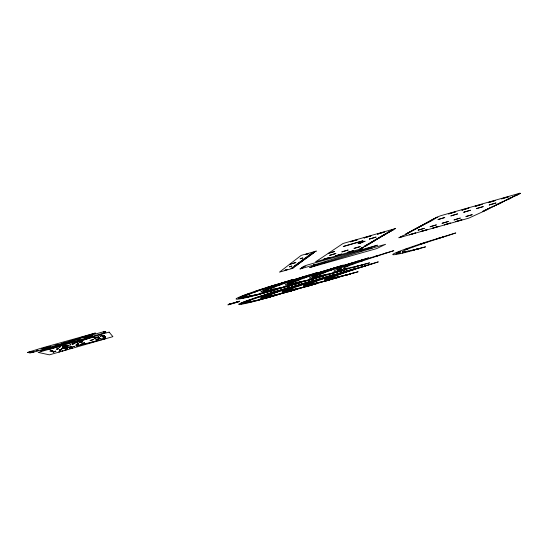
<?xml version="1.0" encoding="UTF-8"?>
<svg xmlns="http://www.w3.org/2000/svg" width="548" height="548" viewBox="0 0 548 548"><rect width="100%" height="100%" fill="white"/><g stroke="black" fill="none" stroke-linecap="round" stroke-linejoin="round"><path stroke-width="0.82" d="M53.677 351.843L55.93 351.316L52.978 351.85L54.088 351.487M53.266 351.926L55.375 351.165M62.65 345.973L65.431 345.37L62.691 345.987L64.897 345.165M62.904 346.089L64.082 345.699M69.754 348.542L71.85 347.788M70 348.603L71.069 348.261M70.987 348.233L72.069 347.877M78.494 343.767L76.343 344.555M70.617 348.096C67.479 348.884 73.343 348.35 71.795 347.795M76.288 344.562L77.426 344.185M230.324 304.044L237.017 302.174M82.166 341.842L81.022 342.205M82.132 341.822L79.96 342.61L81.097 342.247M98.318 338L99.592 337.924L98.291 338.226M102.75 335.856L104.25 335.486M244.333 303.489L245.792 303.133M248.95 300.133L250.47 299.756M105.264 336.883L104.243 337.178M104.319 337.328L105.38 337.034L103.867 337.315L105.291 336.91M249.114 302.119L250.573 301.763M253.95 298.694L255.464 298.324M278.658 283.782L280.275 283.405M99.01 337.828C96.427 338.767 102.455 336.76 97.976 338.198L99.572 337.863L99.078 337.938M284.501 282.11L286.104 281.734M104.312 337.253L104.75 337.123M265.568 297.4L266.999 297.05M271.164 293.762L272.651 293.399M275.74 291.406L277.247 291.043M53.012 351.22L51.745 351.474L52.971 351.145M52.724 351.083L51.656 351.467L52.944 351.2M270.335 296.03L271.76 295.68M276.151 292.331L277.631 291.968M280.836 289.947L282.343 289.584M304.592 276.363L306.154 276M59.725 349.898L61.027 349.809M59.862 349.864L61.04 349.713M59.903 349.877L60.986 349.74L59.458 349.987M310.408 274.699L311.963 274.336M286.734 291.324L288.132 290.988M293.303 287.412L294.756 287.063M298.365 284.919L299.838 284.563M291.488 289.961L292.872 289.625M298.276 285.988L299.715 285.638M303.448 283.467L304.914 283.111M330.41 268.979L331.93 268.623M336.205 267.321L337.712 266.972M98.414 338.054L99.483 337.739M307.825 285.275L309.182 284.946M315.36 281.09L316.771 280.747M320.909 278.459L322.347 278.11M312.559 283.919L313.908 283.59M320.313 279.672L321.717 279.329M52.848 351.193L51.841 351.494M325.971 277.007L327.396 276.665M104.387 337.342L104.73 337.061M356.118 261.622L355.796 261.793L357.913 261.108L357.591 261.28M52.635 351.309L51.868 351.432L52.745 351.152M361.885 259.971L361.557 260.149L363.68 259.457L363.345 259.636M59.787 349.994L60.972 349.747M328.882 279.233L330.122 278.932M337.376 274.774L338.664 274.466M343.37 272.02L344.767 271.685M333.602 277.884L334.835 277.583M342.308 273.363L343.589 273.055M348.412 270.575L349.802 270.246M365.79 265.595L367.057 265.294M370.811 264.157L372.071 263.855M59.122 346.918L60.335 346.685L59.266 347.007L59.91 346.768M230.27 303.873L229.482 304.092L230.29 303.859M237.222 302.208L238.024 301.975L237.257 302.201M426.94 242.209L427.063 242.148M416.562 249.203L417.473 248.929L416.624 249.237M416.829 249.203L417.227 248.991M442.394 237.236L443.325 236.9M374.729 256.594L378.325 255.553L374.743 256.656M67.712 349.186L66.486 349.357M67.719 349.117L66.486 349.419L67.52 349.24M67.541 349.124L66.726 349.48M60.424 349.795L60.842 349.617M57.972 348.706L56.828 349.028L58.184 348.775L56.869 349.083L57.424 349.069M294.769 283.206L293.961 283.446L294.769 283.2M104.01 335.554L102.435 336.02M103.106 335.808C102.271 336.273 104.956 335.198 103.236 335.808M99.394 337.705L99.12 337.972M98.907 337.924L99.366 337.856M60.102 346.637L59.239 346.939L60.259 346.596M52.375 351.323L52.519 351.131M102.942 336.061L103.976 335.609L103.264 335.979M302.064 283.891L301.249 284.138L301.585 284.015M67.479 349.083L66.582 349.425L67.192 349.323M66.774 349.419L67.418 349.165M311.237 284.316L310.476 284.549L311.264 284.316M103.531 335.691L103.942 335.636L103.545 335.732M384.84 253.45L385.751 253.183L385.265 253.306M53.204 348.329L54.067 348.076L53.122 348.343M67.157 349.179L66.945 349.234M98.51 338.123L98.421 338.102M51.841 351.419L52.06 351.357M57.396 348.925L58.115 348.775L56.636 349.192M101.791 339.678L101.353 339.787L102.195 339.548M57.245 348.925L58.067 348.761M59.999 349.905L60.342 349.912M57.328 349.09L57.992 348.802L57.608 348.795M60.533 349.788L60.677 349.836M60.39 349.768L60.807 349.727L60.438 349.857M66.692 349.371L67.246 349.117M104.894 337.143L104.442 337.253L104.832 337.082M57.472 349.028L57.718 348.973M98.613 338.198L98.852 338.109M98.791 337.883L99.051 337.808M231.051 303.791L230.893 303.818M237.222 301.811L237.058 301.838M313.559 265.013L314.621 264.814L299.92 268.993L303.688 267.321L301.4 267.972L302.174 267.438L305.222 266.273L302.914 266.924L303.708 266.383L306.866 265.143L377.421 245.209L367.372 248.545L370.222 248.285L362.892 249.833M55.581 345.302L56.197 345.144M56.752 344.945L57.04 344.85M82.248 337.082L82.858 336.931M84.05 336.561L81.871 337.123L83.618 336.78L82.241 337.205M83.234 337.013L61.164 343.699L66.233 342.685L64.28 343.288L57.061 344.884M51.553 347.562L52.163 347.411M52.704 347.213L53.307 347.055M78.275 339.37L77.967 339.465M78.837 339.164L79.433 339.013M334.013 267.965C332.821 268.376 335.321 267.568 334.109 267.979M302.195 278.432C301.099 278.809 303.469 278.041 302.311 278.439M342.007 269.657C340.931 270.02 343.226 269.287 342.089 269.671M292.536 284.994C291.468 285.35 293.728 284.631 292.653 284.994M315.881 278.309C314.853 278.651 317.066 277.946 315.977 278.309M278.98 290.495C277.946 290.83 280.227 290.173 279.09 290.461M274.466 292.865C275.534 292.522 273.308 293.159 274.356 292.892M296.454 286.529C295.434 286.871 297.646 286.159 296.571 286.522M238.216 301.578L238.668 301.455L238.318 301.578M288.296 291.803L288.734 291.687L288.399 291.776M329.492 279.98L329.917 279.87L329.574 279.98M62.554 350.891C61.451 351.254 63.773 350.528 62.664 350.891M362.502 241.812C364.427 241.326 360.707 242.332 362.598 241.853M360.515 243.038C362.427 242.552 358.735 243.545 360.611 243.079M63.541 345.5L62.356 345.898L65.102 345.274M63.979 345.665L65.164 345.267L64.835 345.172M385.319 253.327L384.915 253.436M77.35 344.144L78.7 343.87L76.124 344.459M54.547 351.611L55.649 351.241L53.04 351.85M54.649 351.638L53.752 351.967M318.196 276.48C319.505 276.13 317.032 276.822 318.299 276.487M318.491 280.206C319.806 279.857 317.299 280.555 318.587 280.213M340.445 273.911C341.657 273.589 339.363 274.226 340.527 273.918M349.98 274.103C351.104 273.795 348.987 274.397 350.049 274.11M60.184 346.576L58.643 347.007L60.232 346.679M104.045 335.739L102.455 336.095L103.873 335.595M52.882 351.179L52.053 351.487M59.979 350.049L61.575 349.658L60.143 349.98M103.339 335.91L103.784 335.732M43.587 348.946C45.107 348.562 42.21 349.329 43.669 348.966M97.03 335.76C98.455 335.403 95.667 336.136 97.058 335.794M63.808 345.596L64.952 345.302M70.178 344.836C71.562 344.48 68.89 345.192 70.226 344.856M54.368 351.563L55.588 351.247M70.843 348.179L71.884 347.905M101.757 339.657L102.175 339.548M301.701 283.98L302.064 283.891M37.559 350.583C39.977 349.987 35.168 351.247 37.559 350.658M52.361 351.172L52.738 351.213L52.382 351.241M59.211 346.994L60.122 346.747M69.945 348.507L72.233 347.959M76.268 344.432L78.645 343.87M82.193 341.959L79.727 342.527L82.337 341.931M320.964 278.672L310.093 281.871L334.191 274.527L310.161 281.741A69.706 2.356 -16.4 0 0 294.338 289.824L317.621 283.391L311.134 285.145A60.814 2.055 -16.4 0 1 314.648 280.72M51.855 347.473L40.73 350.912L104.093 333.026C110.148 330.574 99.106 334.047 105.613 331.883C98.215 333.157 110.203 330.239 103.003 331.91L74.473 339.876L79.809 338.972L79.131 339.109M53.005 347.151L53.711 347.007L51.93 347.37L73.925 340.596L68.925 341.589L70.898 340.979L77.974 339.431M55.889 345.206L55.177 345.35L60.739 344.377L53.663 346.007L32.599 352.501L29.606 352.926L31.716 352.323L30.928 352.159L28.434 352.7L30.565 352.09L30.072 351.987L27.4 352.494L42.162 347.905L95.393 333.047L83.734 336.657M72.014 347.877L69.582 348.453M315.306 264.472L313.463 264.958L313.922 264.896M315.141 264.561L358.262 251.354L363.55 250.34L360.646 250.621L362.29 250.114L361.475 250.272M324.697 262.8L323.854 262.965L325.437 262.478L322.238 262.862L327.738 261.766L370.38 248.724M324.526 262.882L324.964 262.834L323.162 263.307M323.334 263.218L315.723 264.869L318.97 264.472L309.661 267.561L376.634 248.614L385.566 244.298L370.989 248.443L371.784 248.292M361.666 250.176L361.262 250.21L363.091 249.737M370.181 248.819L371.969 248.354L371.585 248.388M49.69 349.364L51.437 348.788M55.752 347.631L57.506 347.048M93.139 336.938L94.934 336.342M99.154 335.218L100.955 334.616M443.058 236.962L442.736 237.072M408.411 251.094L408.26 251.053M50.238 346.315L41.901 348.72L50.238 346.315M404.513 249.648L408.123 248.587L404.513 249.648M344.041 266.951L347.658 265.896L344.041 266.951M95.907 339.698L99.496 338.678L95.907 339.698M90.112 340.507L93.763 339.472L90.112 340.507M50.067 351.083L52.526 350.398L50.067 351.083M397.19 252.601L400.739 251.566L397.19 252.601M337.684 269.637L341.226 268.616L337.684 269.637M228.598 304.304L227.879 304.921L238.77 301.811L239.702 301.126L228.66 304.284M239.202 297.543L238.366 298.242L243.182 296.865L244.066 296.153L239.202 297.543M81.96 343.617L84.317 342.959L81.96 343.617M242.771 298.064L244.463 297.578L242.771 298.064M247.963 293.934L249.744 293.42L247.963 293.934M32.024 351.802L33.003 351.528L32.024 351.802M289.447 264.431L279.473 272.13L292.564 268.397L293.317 267.849L290.94 268.527L293.79 267.499L294.31 267.123L291.92 267.808L296.331 265.65L293.913 266.342L294.399 265.986L297.365 264.896L294.927 265.595L295.42 265.232L298.413 264.136L295.954 264.835L296.454 264.472L299.475 263.362L297.002 264.067L297.509 263.698L300.551 262.581L298.064 263.287L298.578 262.91L301.647 261.786L299.139 262.499L299.66 262.115L302.749 260.978L300.229 261.697L300.756 261.307L303.873 260.163L301.332 260.889L301.866 260.492L305.01 259.334L302.455 260.06L302.996 259.663L306.168 258.492L303.592 259.225L304.14 258.82L307.339 257.635L304.743 258.375L305.305 257.964L308.531 256.772L305.914 257.519L306.483 257.101L309.736 255.895L307.106 256.642L307.681 256.217L310.963 254.998L308.312 255.758L308.894 255.327L312.209 254.094L309.531 254.854L310.127 254.423L313.47 253.176L310.778 253.943L311.38 253.498L314.751 252.244L312.038 253.018L312.648 252.566L316.381 251.059L301.201 255.375L289.591 264.321L295.954 262.513L289.447 264.431M248.21 296.509L249.902 296.023L248.21 296.509M253.69 292.296L255.471 291.783L253.69 292.296M94.215 338.445L97.914 337.404L94.215 338.445M241.243 303.188L240.483 303.763L245.614 301.934L241.243 303.188M285.083 270.157L287.303 269.52L285.083 270.157M289.693 266.677L289.413 266.89L291.988 266.027L289.693 266.677M300.373 258.622L300.051 258.861L302.832 257.923L300.373 258.622M306.065 254.327L305.722 254.587L308.613 253.601L306.065 254.327M98.75 336.678L97.859 336.938L98.743 336.684M396.06 253.758L399.533 252.744L396.06 253.758M264.095 290.419L263.033 291.18L267.835 289.803L268.938 289.036L264.095 290.419M266.897 291.152L268.582 290.673L266.897 291.152M273.363 286.666L275.137 286.159L273.363 286.666M265.787 292.646L267.431 292.173L265.787 292.646M272.308 289.604L273.993 289.118L272.308 289.604M279.062 285.035L280.829 284.528L279.062 285.035M271.075 291.132L272.719 290.659L271.075 291.132M263.074 296.927L262.143 297.55L267.431 295.68L263.074 296.927M328.204 253.402L315.579 261.834L361.057 248.867L362.153 248.223L359.803 248.895L362.845 247.819L363.598 247.374L361.235 248.045L366.55 245.641L364.153 246.326L364.865 245.901L368.05 244.757L365.639 245.442L366.365 245.018L369.578 243.86L367.153 244.552L367.879 244.12L371.126 242.956L368.681 243.648L369.421 243.209L372.695 242.031L370.229 242.737L370.982 242.291L374.284 241.099L371.804 241.805L372.565 241.353L375.894 240.154L373.4 240.867L374.174 240.408L377.531 239.195L375.017 239.908L375.798 239.442L379.189 238.216L376.654 238.942L377.456 238.469L380.867 237.229L378.319 237.955L379.127 237.476L382.573 236.229L380.011 236.962L380.826 236.476L384.306 235.215L381.723 235.948L382.552 235.455L386.066 234.181L383.463 234.921L384.306 234.421L387.847 233.133L385.223 233.88L386.08 233.373L389.655 232.071L387.018 232.825L387.881 232.311L391.491 230.989L388.833 231.749L389.717 231.229L393.354 229.9L390.676 230.66L391.573 230.133L395.635 228.53L343.062 243.476L328.382 253.279L334.705 251.477L328.204 253.402M337.541 270.507L341.014 269.506L337.541 270.507M277.891 289.18L252.128 296.256A79.604 3.089 -16.3 0 1 266.362 287.563L292.502 279.651L271.911 286.323A69.315 2.685 -16.3 0 0 271.534 290.878L277.891 289.18M324.142 259.019L323.813 259.238L329.896 257.382L324.142 259.019M330.019 255.19L329.67 255.416L335.958 253.498L330.019 255.19M343.637 246.312L343.226 246.579L363.064 240.784L343.637 246.312M350.891 241.586L350.453 241.867L357.488 239.709L350.891 241.586M447.079 235.64L447.976 235.38L447.079 235.64M264.622 298.585L266.177 298.133L264.622 298.585M288.878 283.323L287.604 284.145L293.701 281.939L288.878 283.323M36.147 350.686L37.75 350.247L36.147 350.686M269.287 297.242L270.842 296.797L269.287 297.242M335.951 255.656L335.602 255.875L341.692 254.019L335.951 255.656M342.212 251.717L341.836 251.95L348.138 250.025L342.212 251.717M364.441 237.736L363.968 238.031L371.017 235.866L364.441 237.736M100.284 338.904L101.14 338.664L100.284 338.904M290.92 284.275L292.598 283.796L290.92 284.275M298.646 279.425L300.414 278.925L298.646 279.425M289.241 285.926L290.885 285.453L289.241 285.926M359.289 242.88L358.008 243.675L365.119 241.216L359.289 242.88M296.31 282.727L297.989 282.247L296.31 282.727M304.325 277.802L306.085 277.295L304.325 277.802M277.048 295.05L252.649 301.784A69.802 2.377 -16.3 0 1 265.102 294.66L289.803 287.248L269.883 293.55A60.897 2.076 -16.3 0 0 269.705 297.03L277.048 295.05M294.406 284.439L296.276 283.905L294.406 284.439M284.83 290.687L283.727 291.358L289.173 289.44L284.83 290.687M347.74 252.292L347.364 252.518L353.467 250.662L347.74 252.292M354.385 248.244L353.981 248.491L360.296 246.566L354.385 248.244M369.756 238.88L369.297 239.161L376.092 237.079L369.756 238.88M377.949 233.893L377.456 234.195L384.518 232.023L377.949 233.893M300.907 282.576L275.788 289.474A79.535 3.069 -16.4 0 1 292.221 280.165L317.998 272.356L297.571 278.987A69.26 2.671 -16.4 0 0 295.03 284.145L300.907 282.576M285.344 292.639L286.892 292.194L285.344 292.639M313.566 276.254L312.072 277.137L318.367 274.884L313.566 276.254M64.054 346.898L62.506 347.809L67.5 346.425L69.096 345.5L64.054 346.898M289.995 291.303L291.543 290.858L289.995 291.303M314.847 277.418L316.518 276.939L314.847 277.418M323.827 272.219L325.587 271.719L323.827 272.219M312.607 279.227L314.244 278.761L312.607 279.227M320.217 275.884L321.888 275.404L320.217 275.884M329.478 270.602L331.232 270.102L329.478 270.602M297.365 289.214L273.527 295.79A69.74 2.37 -16.3 0 1 287.673 288.186L312.038 280.877L292.31 287.125A60.842 2.062 -16.3 0 0 290.454 291.077L297.365 289.214M317.854 277.726L319.484 277.261L317.854 277.726M306.503 284.474L305.229 285.193L310.832 283.234L306.503 284.474M323.847 275.993L299.352 282.727A79.508 3.055 -16.4 0 1 317.963 272.801L343.384 265.095L323.121 271.671A69.233 2.658 -16.4 0 0 318.429 277.439L323.847 275.993M305.99 286.707L307.538 286.268L305.99 286.707M310.627 285.378L312.175 284.933L310.627 285.378M399.704 237.298L398.828 237.777L468.656 218.186L484.85 210.788L482.459 211.473L483.562 210.932L487.172 209.665L484.768 210.35L485.891 209.802L489.528 208.514L487.11 209.206L488.247 208.651L491.926 207.356L489.487 208.048L490.638 207.493L494.344 206.178L491.892 206.877L493.063 206.308L496.803 204.986L494.337 205.692L495.522 205.116L499.297 203.774L496.81 204.486L498.016 203.897L501.831 202.548L499.324 203.26L500.543 202.671L504.393 201.301L501.872 202.02L503.112 201.417L506.996 200.041L504.461 200.767L505.715 200.15L509.64 198.76L507.078 199.486L508.352 198.869L512.318 197.458L509.743 198.191L511.037 197.561L515.038 196.136L512.442 196.876L513.757 196.239L517.798 194.8L515.189 195.54L516.517 194.896L520.6 193.437L517.97 194.191L520.079 193.156L440.661 215.734L436.318 217.398L435.174 218.022L437.831 217.261L434.126 218.59L433.002 219.2L435.639 218.447L431.975 219.762L430.865 220.365L433.482 219.618L429.851 220.913L428.755 221.508L431.358 220.769L427.755 222.05L426.68 222.639L429.262 221.899L425.693 223.173L424.638 223.748L427.2 223.015L423.666 224.276L422.618 224.844L425.166 224.118L421.659 225.365L420.631 225.927L423.159 225.207L419.686 226.44L418.672 226.988L421.186 226.276L417.74 227.495L416.74 228.036L419.234 227.331L415.822 228.537L414.836 229.071L417.316 228.372L413.932 229.564L412.959 230.091L415.418 229.393L412.069 230.578L411.11 231.098L413.548 230.407L410.226 231.578L409.281 232.092L411.706 231.4L408.411 232.564L407.479 233.071L409.89 232.386L406.623 233.537L405.705 234.037L408.096 233.359L400.513 236.859L402.862 236.188L402.04 236.633L399.704 237.298M335.883 272.562L337.506 272.096L335.883 272.562M411.473 250.703L414.822 249.737L411.473 250.703M341.109 271.061L342.733 270.596L341.109 271.061M409.938 234.558L409.452 234.818L415.603 232.948L409.938 234.558M418.576 229.961L418.055 230.235L424.419 228.29L418.576 229.961M438.551 219.31L437.955 219.632L444.818 217.529L438.551 219.31M449.196 213.638L448.552 213.98L455.683 211.795L449.196 213.638M328.142 278.268L326.718 279.028L332.348 277.062L328.142 278.268M346.699 269.438L322.827 276A79.508 3.035 -16.4 0 1 343.596 265.465L368.66 257.868L348.562 264.396A69.233 2.637 -16.4 0 0 341.74 270.76L346.699 269.438M326.567 280.802L328.108 280.364L326.567 280.802M421.576 231.242L421.07 231.509L427.235 229.633L421.576 231.242M430.584 226.536L430.043 226.817L436.42 224.872L430.584 226.536M451.422 215.652L450.792 215.981L457.669 213.871L451.422 215.652M462.519 209.857L461.848 210.206L468.992 208.014L462.519 209.857M82.186 343.706L84.508 343.062L82.186 343.706M331.191 279.48L332.732 279.035L331.191 279.48M433.194 227.934L432.667 228.201L438.838 226.324L433.194 227.934M442.572 223.125L442.003 223.413L448.394 221.461L442.572 223.125M464.259 212.001L463.608 212.329L470.499 210.226L464.259 212.001M475.808 206.075L475.109 206.432L482.267 204.24L475.808 206.075M402.294 252.834L405.664 251.861L402.294 252.834M420.706 244.038L424.316 242.997L420.706 244.038M337.808 277.596L315.066 283.871A69.692 2.343 -16.4 0 1 332.561 275.322L356.262 268.198L336.904 274.343A60.801 2.041 -16.4 0 0 331.739 279.233L337.808 277.596M444.791 224.625L444.236 224.899L450.422 223.015L444.791 224.625M454.532 219.714L453.943 220.008L460.347 218.056L454.532 219.714M477.068 208.356L476.39 208.692L483.295 206.582L477.068 208.356M489.069 202.308L488.343 202.671L495.508 200.472L489.069 202.308M369.475 262.903L346.206 269.301A79.542 3.014 -16.5 0 1 369.119 258.163L393.827 250.662L373.894 257.149A69.26 2.624 -16.5 0 0 364.954 264.109L369.475 262.903M347.035 274.932L348.672 274.459L347.035 274.932M436.749 238.846L440.393 237.798L436.749 238.846M84.611 337.945L92.468 335.794L84.611 337.945M456.361 221.324L455.785 221.611L461.985 219.721L456.361 221.324M466.471 216.309L465.862 216.618L472.273 214.658L466.471 216.309M489.85 204.719L489.152 205.068L496.063 202.952L489.85 204.719M502.297 198.547L501.55 198.917L508.729 196.718L502.297 198.547M359.262 261.615L362.858 260.595L359.262 261.615M351.727 273.589L353.159 273.178L351.727 273.589M344.884 269.274L348.24 268.315L344.884 269.274M357.995 271.794L335.684 277.952A69.754 2.329 -16.4 0 1 354.844 268.931L378.319 261.876L359.104 267.979A60.746 2.028 -16.4 0 0 352.302 273.329L357.995 271.794M251.217 293.036L252.08 292.79L251.217 293.036M228.92 304.578L229.694 304.359L228.968 304.565M231.071 303.565L231.578 303.421L231.105 303.551M245.867 297.208L246.689 296.975L245.867 297.208M354.734 266.965L358.05 266.02L354.734 266.965M236.455 302.229L236.962 302.085L236.489 302.222M281.96 282.871L282.837 282.624L281.96 282.871M276.582 285.775L277.439 285.535L276.582 285.775M269.959 290.303L270.774 290.077L270.013 290.289M251.82 299.338L252.628 299.105L251.82 299.338M268.78 291.817L269.575 291.584L268.78 291.817M425.454 246.874L406.013 252.32A79.748 2.959 -16.6 0 1 426.289 241.99L455.758 232.948L448.572 235.4A69.445 2.576 -16.6 0 0 413.281 249.943L425.454 246.874M247.08 302.729L247.847 302.51L247.08 302.729M307.86 275.466L308.73 275.219L307.86 275.466M268.294 296.639L269.061 296.427L268.294 296.639M326.992 271.349L327.841 271.109L326.992 271.349M267.287 297.838L268.041 297.626L267.335 297.824M289.433 290.577L290.2 290.358L289.433 290.577M359.324 260.738L360.187 260.492L359.324 260.738M352.035 264.184L352.878 263.937L352.035 264.184M33.003 351.987L33.942 351.727L33.003 351.987M42.319 348.85L43.265 348.59L42.319 348.85M244.744 295.18L241.476 296.578L249.463 293.879L244.744 295.18M323.765 277.672L324.58 277.432L323.765 277.672M338.801 271.753L339.582 271.527L338.856 271.733M308.62 285.981L309.367 285.768L308.62 285.981M269.993 287.953L266.513 289.413L274.664 286.666L269.993 287.953M346.199 271.239L347.014 271.007L346.199 271.239M361.954 265.116L362.735 264.896L361.954 265.116M331.519 278.5L332.232 278.302L331.519 278.5M295.132 280.761L291.447 282.275L299.763 279.48L295.132 280.761M246.134 301.188L243.23 302.38L250.368 300.009L246.134 301.188M368.578 264.821L369.331 264.609L368.633 264.807M413.007 246.73L413.843 246.49L413.007 246.73M399.65 253.162L400.444 252.936L399.65 253.162M320.169 273.596L316.271 275.165L324.759 272.329L320.169 273.596M268.246 294.851L265.17 296.084L272.445 293.68L268.246 294.851M73.672 346.521L74.494 346.295L73.672 346.521M418.343 248.963L419.172 248.724L418.343 248.963M290.269 288.536L287.036 289.817L294.434 287.378L290.269 288.536M312.216 282.241L308.819 283.569L316.347 281.09L312.216 282.241M334.109 275.966L330.595 277.322L338.109 274.856L334.109 275.966M78.316 341.705L71.939 343.925L82.604 340.609L78.316 341.705M90.036 342.569L87.447 343.466L98.852 340.287L90.036 342.569M262.396 289.036L254.738 291.611L266.047 288.125L262.396 289.036M288.104 281.679L280.288 284.302L291.673 280.795L288.104 281.679M313.703 274.356L305.729 277.021L317.189 273.493L313.703 274.356M339.191 267.061L331.067 269.774L342.596 266.225L339.191 267.061M259.56 294.002L256.375 295.071L266.999 292.132L259.56 294.002M283.248 287.221L280.001 288.296L290.536 285.392L283.248 287.221M306.846 280.46L303.537 281.556L313.977 278.672L306.846 280.46M261.608 295.913L254.841 298.153L264.883 295.084L261.608 295.913M330.341 273.726L326.978 274.843L337.321 271.986L330.341 273.726M284.07 289.474L277.185 291.748L287.275 288.659L284.07 289.474M306.442 283.063L299.434 285.371L309.586 282.268L306.442 283.063M328.731 276.671L321.608 279.007L331.814 275.891L328.731 276.671M259.163 299.818L256.279 300.763L265.807 298.112L259.163 299.818M350.939 270.308L343.781 272.657L353.878 269.568L350.939 270.308M280.069 293.824L277.13 294.783L286.59 292.153L280.069 293.824M300.893 287.844L297.913 288.817L307.298 286.207L300.893 287.844M321.649 281.891L318.621 282.878L327.93 280.288L321.649 281.891M342.336 275.959L339.335 276.932L348.425 274.411L342.336 275.959M90.858 337.609L82.084 340.438L94.249 336.821L90.858 337.609M80.398 344.863L76.768 346.021L87.358 343.212L80.398 344.863M276.336 284.563L266.54 287.659L278.816 284.035L276.336 284.563M302.215 277.158L292.324 280.281L304.599 276.658L302.215 277.158M327.992 269.787L317.998 272.938L330.273 269.315L327.992 269.787M353.652 262.444L343.555 265.622L355.837 261.999L353.652 262.444M251.614 295.817L247.641 297.071L257.094 294.591L251.614 295.817M275.562 288.96L271.541 290.228L280.85 287.782L275.562 288.96M299.407 282.131L295.351 283.405L304.517 281.001L299.407 282.131M323.162 275.322L319.066 276.61L328.088 274.253L323.162 275.322M273.788 292.057L265.15 294.756L276.014 291.557L273.788 292.057M296.379 285.577L287.666 288.303L298.53 285.104L296.379 285.577M252.176 301.462L248.58 302.585L257.06 300.331L252.176 301.462M273.281 295.406L269.65 296.543L278.014 294.317L273.281 295.406M341.315 272.699L332.444 275.466L343.308 272.267L341.315 272.699M363.625 266.307L354.782 269.061L365.495 265.91L363.625 266.307M294.31 289.378L290.646 290.515L298.9 288.323L294.31 289.378M315.264 283.364L311.572 284.515L319.71 282.35L315.264 283.364M336.123 277.384L332.492 278.514L340.37 276.425L336.123 277.384M69.089 347.096L64.363 348.494L72.13 346.665L69.089 347.096M244.093 296.982L239.339 298.386L245.394 297.043L244.093 296.982M268.554 289.981L263.8 291.378L264.924 291.495L269.637 290.104L268.554 289.981M292.92 283.001L288.159 284.405L289.063 284.576L293.783 283.186L292.92 283.001M317.176 276.055L312.422 277.459L313.114 277.692L317.826 276.302L317.176 276.055M245.607 302.585L241.319 303.845L246.751 302.592L245.607 302.585M267.109 296.413L262.821 297.68L268.082 296.475L267.109 296.413M288.536 290.269L284.241 291.529L289.337 290.378L288.536 290.269M309.88 284.145L305.592 285.405L310.517 284.302L309.88 284.145M331.102 278.062L326.916 279.295L331.567 278.261L331.102 278.062M109.114 332.115L38.155 352.412L49.423 354.844L112.902 336.65L109.114 332.115M68.116 345.404L66.281 345.932L68.116 345.404M74.014 343.719L72.178 344.24L74.014 343.719M96.236 337.356L94.407 337.876L96.236 337.356M102.106 335.677L100.284 336.198L102.106 335.677M66.377 347.144L61.383 348.576L62.143 348.816L67.096 347.398L66.377 347.144M72.083 346.953L70.343 347.453L72.083 346.953M77.672 345.35L75.932 345.85L77.672 345.35M98.756 339.315L97.023 339.808L98.756 339.315M104.312 337.719L102.599 338.212L104.312 337.719M60.664 351.412L58.958 351.898L60.664 351.412M66.13 349.85L64.431 350.336L66.13 349.85M99.873 340.178L98.181 340.664L99.873 340.178M105.305 338.623L103.613 339.109L105.36 338.678"/></g></svg>
